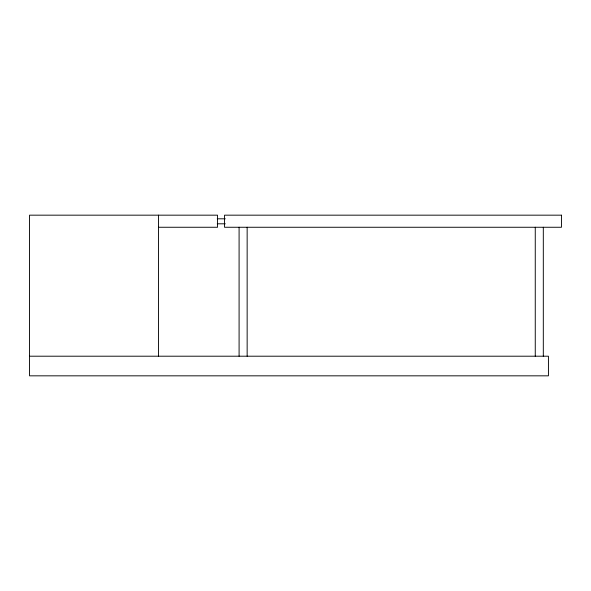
<?xml version="1.0" encoding="UTF-8"?>
<svg xmlns="http://www.w3.org/2000/svg" width="591" height="591" viewBox="0 0 591 591"><rect width="100%" height="100%" fill="white"/><g stroke="black" fill="none" stroke-linecap="round" stroke-linejoin="round"><path stroke-width="0.89" d="M217.259 218.81L225.304 218.81M217.259 223.804L225.304 223.804M158.499 227.262L217.525 227.262L217.525 215.168L29.55 215.168L29.55 375.832L548.433 375.832L548.433 356.203L29.55 356.203M543.314 227.262L543.314 356.203M535.261 227.262L535.261 356.203M247.149 227.262L247.149 356.203M239.089 227.262L239.089 356.203M158.499 215.168L158.499 356.203M561.45 215.168L224.543 215.168L224.543 227.262L561.45 227.262L561.45 215.168"/></g></svg>
